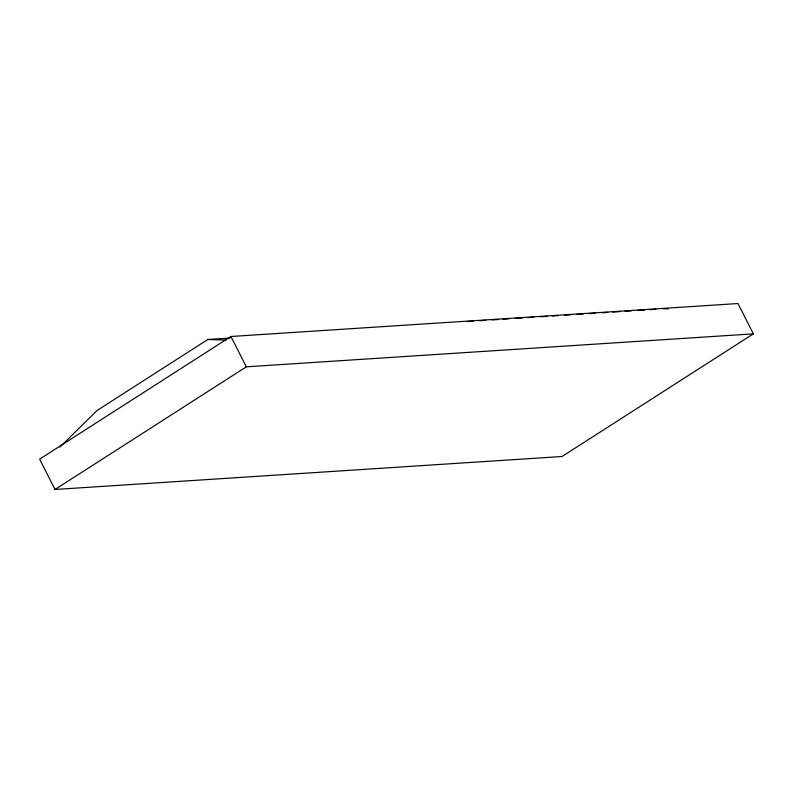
<?xml version="1.0" encoding="UTF-8"?>
<svg xmlns="http://www.w3.org/2000/svg" width="793" height="793" viewBox="0 0 793 793"><rect width="100%" height="100%" fill="white"/><g stroke="black" fill="none" stroke-linecap="round" stroke-linejoin="round"><path stroke-width="1.19" d="M59.881 447.103L96.984 410.546L207.816 339.493L230.059 338.046M230.951 336.5L39.65 459.147L55.034 489.469L562.049 456.5L753.35 333.853L737.966 303.531L230.951 336.5L246.336 366.822L753.35 333.853M55.034 489.469L246.336 366.822M467.216 321.552L473.381 321.145M479.547 320.749L485.712 320.342M491.878 319.946L498.044 319.539M502.98 319.222L509.146 318.816M515.311 318.419L522.716 317.934M527.642 317.616L533.818 317.22M539.983 316.813L547.378 316.338M552.315 316.01L558.48 315.614M564.646 315.208L570.811 314.811M576.977 314.405L583.142 314.008M589.308 313.612L595.474 313.205M601.649 312.809L607.815 312.402M612.741 312.085L620.146 311.599M625.072 311.282L631.248 310.886M637.413 310.479L644.808 310.004M649.745 309.676L655.91 309.28M663.305 308.794L668.172 308.874M207.816 339.493L226.045 340.058"/></g></svg>
